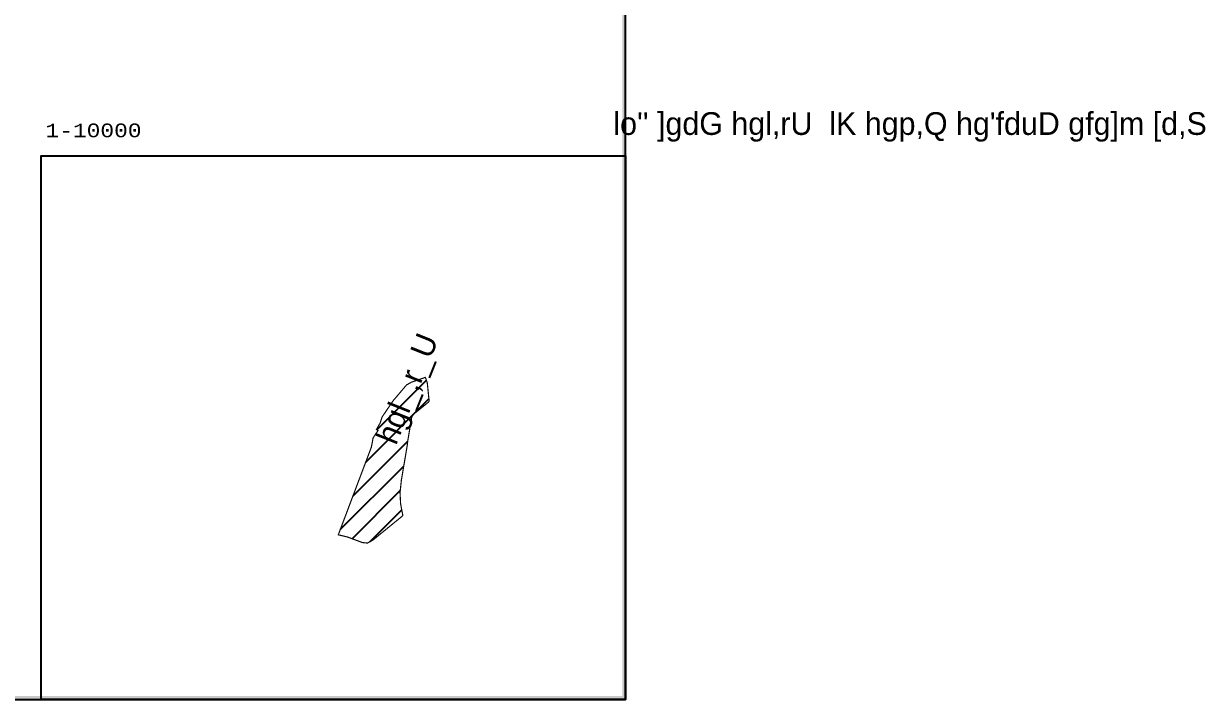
# Model space of a CAD drawing. Extents: x 150949 to 151585, y 180222 to 180578.
# Drawn here: x 151332.2 to 151585, y 180221.7 to 180366.2 of the extents above; entities that cross this region are included whole.
import ezdxf

# ---------------------------------------------------------------- set-up
doc = ezdxf.new("R2010")
doc.units = 0
doc.header["$LTSCALE"] = 0.1
doc.layers.add('ahmad work', color=7, linetype='Continuous')
doc.styles.add('125', font='cour.ttf')
doc.styles.add('F1', font='f1.shx', dxfattribs={"height": 0.5})

msp = doc.modelspace()

# ---------------------------------------------------------------- hatches: boundary and pattern name
h = msp.add_hatch(color=1)
h.paths.add_polyline_path([(150948.757, 180578.211), (151460.975, 180578.211), (151460.975, 180221.674), (150948.757, 180221.674)])
h.paths.add_polyline_path([(150949.481, 180577.512), (151460.251, 180577.512), (151460.251, 180222.373), (150949.481, 180222.373)], flags=16)
h = msp.add_hatch()
h.set_pattern_fill('ANSI31', color=2, style=0)
h.paths.add_polyline_path([(151414.249, 180275.882), (151414.374, 180276.934), (151415.219, 180282.026), (151415.646, 180282.669), (151418.76, 180285.196), (151418.954, 180285.433), (151418.785, 180287.043), (151418.551, 180289.367), (151418.324, 180290.066), (151418.116, 180290.523), (151415.103, 180289.471), (151414.1, 180288.901), (151411.238, 180285.52), (151408.884, 180282.055), (151408.424, 180280.692), (151407.67, 180279.372), (151408.021, 180279.159), (151406.974, 180277.63), (151406.578, 180275.575), (151399.514, 180256.861), (151401.551, 180256.375), (151404.675, 180255.203), (151405.755, 180255.098), (151406.917, 180255.732), (151413.327, 180260.961), (151412.844, 180263.475), (151412.721, 180265.876), (151413.012, 180268.577)])
h.paths.add_polyline_path([(151409.399, 180260.441), (151415.631, 180275.999), (151408.862, 180278.711), (151402.63, 180263.153)], flags=24)

# ---------------------------------------------------------------- linework, layer by layer
at = {"color": 1}
msp.add_lwpolyline([(150948.756, 180221.674), (151460.976, 180221.674), (151460.976, 180578.212), (150948.756, 180578.212)], close=True, dxfattribs=at)
at = {"color": 2}
msp.add_lwpolyline([(151460.976, 180221.674), (151335.976, 180221.674), (151335.976, 180337.879), (151460.976, 180337.879)], close=True, dxfattribs=at)
at = {"color": 1, "const_width": 0.25, "flags": 128}
msp.add_lwpolyline([(151405.755, 180255.098), (151406.917, 180255.732), (151413.327, 180260.961), (151412.844, 180263.475), (151412.721, 180265.876), (151413.012, 180268.577), (151414.249, 180275.882), (151414.374, 180276.934), (151415.219, 180282.026), (151415.646, 180282.669), (151418.76, 180285.196), (151418.954, 180285.433), (151418.785, 180287.043), (151418.551, 180289.367), (151418.324, 180290.066), (151418.116, 180290.523), (151415.103, 180289.471), (151414.1, 180288.901), (151411.238, 180285.52), (151408.884, 180282.055), (151408.424, 180280.692), (151407.67, 180279.372), (151408.021, 180279.159), (151406.974, 180277.63), (151406.578, 180275.575), (151399.514, 180256.861), (151401.551, 180256.375), (151404.675, 180255.203), (151405.755, 180255.098)], dxfattribs=at)

# ---------------------------------------------------------------- texts
at = {"layer": 'ahmad work', "style": 'F1'}
msp.add_text("lo'' ]gdG hgl,rU  lK hgp,Q hg'fduD gfg]m [d,S", height=4.86173, dxfattribs=at).set_placement((151458.357, 180342.379))
at = {"layer": 'ahmad work', "color": 140, "style": '125'}
msp.add_text('1-10000', height=2.9301, dxfattribs=at).set_placement((151336.867, 180341.88))
at = {"layer": 'ahmad work', "style": 'F1'}
msp.add_text('hgl_,r_U', height=4.8617, rotation=68.17023, dxfattribs=at).set_placement((151411.866, 180275.831))

doc.saveas('drawing.dxf')
